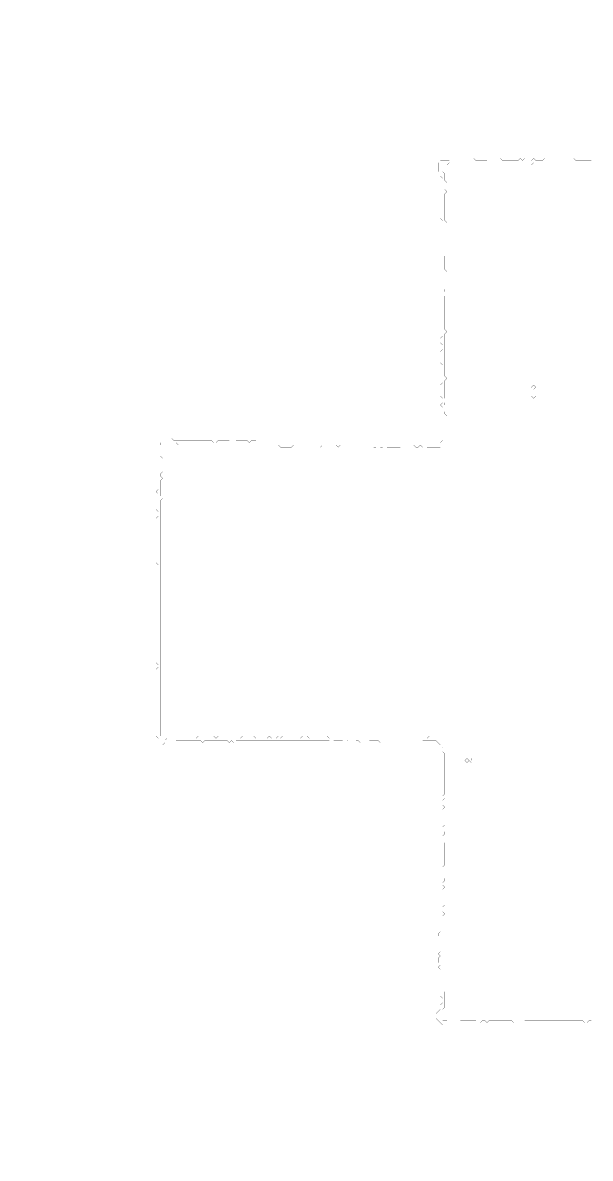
# Model space of a CAD drawing. Header units: metres. Extents: x 0 to 4851, y -4851 to 0.
# Drawn here: x 0 to 2425, y -4851 to 0 of the extents above; entities that cross this region are included whole.
import ezdxf

# ---------------------------------------------------------------- set-up
doc = ezdxf.new("R2010")
doc.units = ezdxf.units.M
doc.layers.add('conductor', color=1, linetype='Continuous')
doc.layers.add('substrate', color=5, linetype='Continuous')

msp = doc.modelspace()

# ---------------------------------------------------------------- linework, layer by layer
at = {"layer": 'conductor', "const_width": 0.5}
msp.add_lwpolyline([(2430, -598), (2420.5, -598), (2411, -598), (2401.5, -598), (2392, -598), (2382.5, -598), (2373, -598), (2363.6, -598), (2354.1, -598), (2344.6, -598), (2335.1, -598), (2325.6, -598), (2316.1, -598), (2306.6, -598), (2297.1, -598), (2287.6, -598), (2278.1, -598), (2268.6, -598), (2259.1, -598), (2249.6, -598), (2240.2, -598), (2230.7, -598), (2221.2, -598), (2211.7, -598), (2202.2, -598), (2192.7, -607.5), (2183.2, -598), (2173.7, -607.5), (2164.2, -598), (2154.7, -598), (2145.2, -598), (2135.7, -598), (2126.2, -598), (2116.8, -598), (2107.3, -598), (2097.8, -598), (2088.3, -598), (2078.8, -598), (2069.3, -598), (2059.8, -598), (2050.3, -598), (2040.8, -598), (2031.3, -598), (2021.8, -598), (2012.3, -598), (2002.9, -598), (1993.4, -598), (1983.9, -598), (1974.4, -598), (1964.9, -598), (1955.4, -598), (1945.9, -598), (1936.4, -598), (1926.9, -598), (1917.4, -598), (1907.9, -598), (1898.4, -598), (1888.9, -607.5), (1879.5, -598), (1870, -598), (1860.5, -598), (1851, -598), (1841.5, -598), (1832, -598), (1822.5, -598), (1813, -607.5), (1803.5, -607.5), (1794, -617), (1794, -626.5), (1794, -636), (1803.5, -645.5), (1803.5, -655), (1803.5, -664.5), (1803.5, -673.9), (1813, -683.4), (1813, -692.9), (1813, -702.4), (1803.5, -711.9), (1813, -721.4), (1803.5, -730.9), (1803.5, -740.4), (1803.5, -749.9), (1803.5, -759.4), (1803.5, -768.9), (1803.5, -778.4), (1803.5, -787.9), (1803.5, -797.3), (1803.5, -806.8), (1803.5, -816.3), (1803.5, -825.8), (1803.5, -835.3), (1803.5, -844.8), (1813, -854.3), (1813, -863.8), (1813, -873.3), (1813, -882.8), (1813, -892.3), (1813, -901.8), (1813, -911.2), (1813, -920.7), (1813, -930.2), (1813, -939.7), (1813, -949.2), (1813, -958.7), (1813, -968.2), (1803.5, -977.7), (1813, -987.2), (1803.5, -996.7), (1803.5, -1006.2), (1803.5, -1015.7), (1803.5, -1025.2), (1803.5, -1034.6), (1803.5, -1044.1), (1803.5, -1053.6), (1813, -1063.1), (1813, -1072.6), (1813, -1082.1), (1813, -1091.6), (1813, -1101.1), (1813, -1110.6), (1813, -1120.1), (1813, -1129.6), (1803.5, -1139.1), (1803.5, -1148.6), (1813, -1158), (1803.5, -1167.5), (1803.5, -1177), (1803.5, -1186.5), (1803.5, -1196), (1803.5, -1205.5), (1803.5, -1215), (1803.5, -1224.5), (1803.5, -1234), (1803.5, -1243.5), (1803.5, -1253), (1803.5, -1262.5), (1803.5, -1272), (1803.5, -1281.4), (1803.5, -1290.9), (1803.5, -1300.4), (1803.5, -1309.9), (1813, -1319.4), (1803.5, -1328.9), (1803.5, -1338.4), (1803.5, -1347.9), (1803.5, -1357.4), (1803.5, -1366.9), (1803.5, -1376.4), (1803.5, -1385.9), (1803.5, -1395.4), (1803.5, -1404.8), (1803.5, -1414.3), (1803.5, -1423.8), (1803.5, -1433.3), (1803.5, -1442.8), (1803.5, -1452.3), (1803.5, -1461.8), (1803.5, -1471.3), (1803.5, -1480.8), (1803.5, -1490.3), (1803.5, -1499.8), (1803.5, -1509.3), (1813, -1518.8), (1803.5, -1528.2), (1803.5, -1537.7), (1803.5, -1547.2), (1803.5, -1556.7), (1803.5, -1566.2), (1803.5, -1575.7), (1803.5, -1585.2), (1803.5, -1594.7), (1803.5, -1604.2), (1813, -1613.7), (1803.5, -1623.2), (1803.5, -1632.7), (1813, -1642.1), (1813, -1651.6), (1803.5, -1661.1), (1803.5, -1670.6), (1813, -1680.1), (1813, -1689.6), (1813, -1699.1), (1813, -1708.6), (1813, -1718.1), (1813, -1727.6), (1813, -1737.1), (1813, -1746.6), (1813, -1756.1), (1813, -1765.5), (1813, -1775), (1813, -1784.5), (1803.5, -1794), (1794, -1803.5), (1784.5, -1813), (1775, -1813), (1765.5, -1813), (1756.1, -1813), (1746.6, -1813), (1737.1, -1813), (1727.6, -1813), (1718.1, -1803.5), (1708.6, -1813), (1699.1, -1803.5), (1689.6, -1813), (1680.1, -1813), (1670.6, -1803.5), (1661.1, -1803.5), (1651.6, -1803.5), (1642.1, -1803.5), (1632.7, -1803.5), (1623.2, -1803.5), (1613.7, -1813), (1604.2, -1813), (1594.7, -1813), (1585.2, -1813), (1575.7, -1813), (1566.2, -1813), (1556.7, -1813), (1547.2, -1803.5), (1537.7, -1813), (1528.2, -1813), (1518.8, -1803.5), (1509.3, -1813), (1499.8, -1813), (1490.3, -1803.5), (1480.8, -1803.5), (1471.3, -1803.5), (1461.8, -1803.5), (1452.3, -1803.5), (1442.8, -1803.5), (1433.3, -1803.5), (1423.8, -1803.5), (1414.3, -1803.5), (1404.8, -1803.5), (1395.4, -1803.5), (1385.9, -1803.5), (1376.4, -1803.5), (1366.9, -1803.5), (1357.4, -1803.5), (1347.9, -1813), (1338.4, -1803.5), (1328.9, -1803.5), (1319.4, -1803.5), (1309.9, -1803.5), (1300.4, -1803.5), (1290.9, -1803.5), (1281.4, -1803.5), (1272, -1813), (1262.5, -1803.5), (1253, -1803.5), (1243.5, -1803.5), (1234, -1803.5), (1224.5, -1813), (1215, -1803.5), (1205.5, -1803.5), (1196, -1813), (1186.5, -1803.5), (1177, -1803.5), (1167.5, -1803.5), (1158, -1803.5), (1148.6, -1813), (1139.1, -1813), (1129.6, -1813), (1120.1, -1813), (1110.6, -1813), (1101.1, -1813), (1091.6, -1803.5), (1082.1, -1813), (1072.6, -1803.5), (1063.1, -1803.5), (1053.6, -1803.5), (1044.1, -1803.5), (1034.6, -1803.5), (1025.2, -1803.5), (1015.7, -1803.5), (1006.2, -1803.5), (996.7, -1803.5), (987.2, -1803.5), (977.7, -1803.5), (968.2, -1803.5), (958.7, -1803.5), (949.2, -1803.5), (939.7, -1803.5), (930.2, -1803.5), (920.7, -1803.5), (911.2, -1803.5), (901.8, -1803.5), (892.3, -1803.5), (882.8, -1803.5), (873.3, -1803.5), (863.8, -1803.5), (854.3, -1803.5), (844.8, -1803.5), (835.3, -1803.5), (825.8, -1803.5), (816.3, -1803.5), (806.8, -1803.5), (797.3, -1803.5), (787.9, -1803.5), (778.4, -1803.5), (768.9, -1803.5), (759.4, -1803.5), (749.9, -1803.5), (740.4, -1803.5), (730.9, -1803.5), (721.4, -1803.5), (711.9, -1803.5), (702.4, -1803.5), (692.9, -1803.5), (683.4, -1803.5), (673.9, -1803.5), (664.5, -1803.5), (655, -1794), (645.5, -1794), (636, -1794), (626.5, -1794), (617, -1794), (607.5, -1803.5), (598, -1813), (598, -1822.5), (598, -1832), (598, -1841.5), (588.5, -1851), (598, -1860.5), (598, -1870), (598, -1879.5), (598, -1888.9), (598, -1898.4), (598, -1907.9), (598, -1917.4), (588.5, -1926.9), (588.5, -1936.4), (598, -1945.9), (588.5, -1955.4), (588.5, -1964.9), (588.5, -1974.4), (588.5, -1983.9), (588.5, -1993.4), (588.5, -2002.9), (588.5, -2012.3), (588.5, -2021.8), (598, -2031.3), (588.5, -2040.8), (588.5, -2050.3), (588.5, -2059.8), (588.5, -2069.3), (588.5, -2078.8), (588.5, -2088.3), (588.5, -2097.8), (588.5, -2107.3), (588.5, -2116.8), (588.5, -2126.2), (588.5, -2135.7), (588.5, -2145.2), (588.5, -2154.7), (588.5, -2164.2), (588.5, -2173.7), (588.5, -2183.2), (588.5, -2192.7), (588.5, -2202.2), (588.5, -2211.7), (588.5, -2221.2), (588.5, -2230.7), (588.5, -2240.2), (588.5, -2249.6), (588.5, -2259.1), (588.5, -2268.6), (588.5, -2278.1), (588.5, -2287.6), (588.5, -2297.1), (588.5, -2306.6), (588.5, -2316.1), (588.5, -2325.6), (588.5, -2335.1), (588.5, -2344.6), (588.5, -2354.1), (588.5, -2363.6), (588.5, -2373), (588.5, -2382.5), (588.5, -2392), (588.5, -2401.5), (588.5, -2411), (588.5, -2420.5), (588.5, -2430), (588.5, -2439.5), (588.5, -2449), (588.5, -2458.5), (588.5, -2468), (588.5, -2477.5), (588.5, -2487), (588.5, -2496.4), (588.5, -2505.9), (588.5, -2515.4), (588.5, -2524.9), (588.5, -2534.4), (588.5, -2543.9), (588.5, -2553.4), (588.5, -2562.9), (588.5, -2572.4), (588.5, -2581.9), (588.5, -2591.4), (588.5, -2600.9), (588.5, -2610.4), (588.5, -2619.8), (588.5, -2629.3), (588.5, -2638.8), (588.5, -2648.3), (588.5, -2657.8), (588.5, -2667.3), (588.5, -2676.8), (588.5, -2686.3), (588.5, -2695.8), (588.5, -2705.3), (588.5, -2714.8), (588.5, -2724.3), (588.5, -2733.8), (588.5, -2743.2), (588.5, -2752.7), (588.5, -2762.2), (588.5, -2771.7), (588.5, -2781.2), (588.5, -2790.7), (588.5, -2800.2), (588.5, -2809.7), (588.5, -2819.2), (588.5, -2828.7), (588.5, -2838.2), (588.5, -2847.7), (588.5, -2857.1), (588.5, -2866.6), (588.5, -2876.1), (588.5, -2885.6), (588.5, -2895.1), (588.5, -2904.6), (588.5, -2914.1), (588.5, -2923.6), (588.5, -2933.1), (588.5, -2942.6), (588.5, -2952.1), (588.5, -2961.6), (588.5, -2971.1), (588.5, -2980.5), (588.5, -2990), (588.5, -2999.5), (588.5, -3009), (588.5, -3018.5), (588.5, -3028), (588.5, -3037.5), (588.5, -3047), (598, -3056.5), (607.5, -3066), (617, -3056.5), (626.5, -3056.5), (636, -3056.5), (645.5, -3056.5), (655, -3056.5), (664.5, -3056.5), (673.9, -3047), (683.4, -3047), (692.9, -3047), (702.4, -3047), (711.9, -3047), (721.4, -3047), (730.9, -3056.5), (740.4, -3056.5), (749.9, -3047), (759.4, -3056.5), (768.9, -3056.5), (778.4, -3056.5), (787.9, -3056.5), (797.3, -3056.5), (806.8, -3056.5), (816.3, -3047), (825.8, -3056.5), (835.3, -3047), (844.8, -3056.5), (854.3, -3056.5), (863.8, -3056.5), (873.3, -3056.5), (882.8, -3056.5), (892.3, -3056.5), (901.8, -3056.5), (911.2, -3056.5), (920.7, -3056.5), (930.2, -3056.5), (939.7, -3047), (949.2, -3047), (958.7, -3047), (968.2, -3047), (977.7, -3047), (987.2, -3047), (996.7, -3056.5), (1006.2, -3056.5), (1015.7, -3056.5), (1025.2, -3056.5), (1034.6, -3056.5), (1044.1, -3056.5), (1053.6, -3047), (1063.1, -3056.5), (1072.6, -3056.5), (1082.1, -3056.5), (1091.6, -3047), (1101.1, -3056.5), (1110.6, -3047), (1120.1, -3047), (1129.6, -3047), (1139.1, -3047), (1148.6, -3047), (1158, -3047), (1167.5, -3047), (1177, -3047), (1186.5, -3056.5), (1196, -3047), (1205.5, -3047), (1215, -3047), (1224.5, -3056.5), (1234, -3056.5), (1243.5, -3056.5), (1253, -3056.5), (1262.5, -3056.5), (1272, -3047), (1281.4, -3047), (1290.9, -3047), (1300.4, -3047), (1309.9, -3056.5), (1319.4, -3056.5), (1328.9, -3056.5), (1338.4, -3056.5), (1347.9, -3056.5), (1357.4, -3056.5), (1366.9, -3056.5), (1376.4, -3056.5), (1385.9, -3056.5), (1395.4, -3056.5), (1404.8, -3056.5), (1414.3, -3056.5), (1423.8, -3056.5), (1433.3, -3056.5), (1442.8, -3056.5), (1452.3, -3056.5), (1461.8, -3056.5), (1471.3, -3056.5), (1480.8, -3056.5), (1490.3, -3056.5), (1499.8, -3056.5), (1509.3, -3056.5), (1518.8, -3056.5), (1528.2, -3056.5), (1537.7, -3056.5), (1547.2, -3056.5), (1556.7, -3056.5), (1566.2, -3056.5), (1575.7, -3056.5), (1585.2, -3056.5), (1594.7, -3056.5), (1604.2, -3056.5), (1613.7, -3056.5), (1623.2, -3056.5), (1632.7, -3056.5), (1642.1, -3056.5), (1651.6, -3056.5), (1661.1, -3056.5), (1670.6, -3056.5), (1680.1, -3056.5), (1689.6, -3056.5), (1699.1, -3056.5), (1708.6, -3056.5), (1718.1, -3056.5), (1727.6, -3056.5), (1737.1, -3047), (1746.6, -3047), (1756.1, -3047), (1765.5, -3047), (1775, -3056.5), (1784.5, -3056.5), (1794, -3066), (1794, -3075.5), (1794, -3085), (1794, -3094.5), (1803.5, -3103.9), (1794, -3113.4), (1803.5, -3122.9), (1803.5, -3132.4), (1803.5, -3141.9), (1803.5, -3151.4), (1803.5, -3160.9), (1803.5, -3170.4), (1803.5, -3179.9), (1803.5, -3189.4), (1803.5, -3198.9), (1803.5, -3208.4), (1803.5, -3217.9), (1803.5, -3227.3), (1803.5, -3236.8), (1803.5, -3246.3), (1803.5, -3255.8), (1803.5, -3265.3), (1803.5, -3274.8), (1803.5, -3284.3), (1803.5, -3293.8), (1794, -3303.3), (1803.5, -3312.8), (1794, -3322.3), (1794, -3331.8), (1794, -3341.2), (1803.5, -3350.7), (1794, -3360.2), (1794, -3369.7), (1794, -3379.2), (1803.5, -3388.7), (1794, -3398.2), (1794, -3407.7), (1794, -3417.2), (1803.5, -3426.7), (1794, -3436.2), (1794, -3445.7), (1803.5, -3455.2), (1803.5, -3464.6), (1794, -3474.1), (1794, -3483.6), (1794, -3493.1), (1803.5, -3502.6), (1803.5, -3512.1), (1803.5, -3521.6), (1803.5, -3531.1), (1803.5, -3540.6), (1803.5, -3550.1), (1803.5, -3559.6), (1803.5, -3569.1), (1803.5, -3578.6), (1803.5, -3588), (1803.5, -3597.5), (1794, -3607), (1803.5, -3616.5), (1794, -3626), (1794, -3635.5), (1794, -3645), (1803.5, -3654.5), (1803.5, -3664), (1794, -3673.5), (1794, -3683), (1803.5, -3692.5), (1794, -3702), (1794, -3711.4), (1794, -3720.9), (1803.5, -3730.4), (1794, -3739.9), (1794, -3749.4), (1794, -3758.9), (1803.5, -3768.4), (1794, -3777.9), (1803.5, -3787.4), (1794, -3796.9), (1803.5, -3806.4), (1794, -3815.9), (1794, -3825.4), (1794, -3834.8), (1794, -3844.3), (1794, -3853.8), (1794, -3863.3), (1794, -3872.8), (1794, -3882.3), (1794, -3891.8), (1794, -3901.3), (1794, -3910.8), (1794, -3920.3), (1794, -3929.8), (1794, -3939.3), (1794, -3948.8), (1794, -3958.2), (1794, -3967.7), (1794, -3977.2), (1794, -3986.7), (1794, -3996.2), (1794, -4005.7), (1794, -4015.2), (1794, -4024.7), (1794, -4034.2), (1794, -4043.7), (1794, -4053.2), (1794, -4062.7), (1794, -4072.1), (1794, -4081.6), (1794, -4091.1), (1794, -4100.6), (1794, -4110.1), (1794, -4119.6), (1794, -4129.1), (1803.5, -4138.6), (1803.5, -4148.1), (1803.5, -4157.6), (1803.5, -4167.1), (1803.5, -4176.6), (1803.5, -4186.1), (1803.5, -4195.5), (1803.5, -4205), (1794, -4214.5), (1794, -4224), (1784.5, -4233.5), (1784.5, -4243), (1784.5, -4252.5), (1794, -4262), (1803.5, -4262), (1813, -4262), (1822.5, -4271.5), (1832, -4271.5), (1841.5, -4271.5), (1851, -4271.5), (1860.5, -4271.5), (1870, -4262), (1879.5, -4262), (1888.9, -4262), (1898.4, -4262), (1907.9, -4262), (1917.4, -4262), (1926.9, -4262), (1936.4, -4262), (1945.9, -4271.5), (1955.4, -4271.5), (1964.9, -4262), (1974.4, -4262), (1983.9, -4271.5), (1993.4, -4262), (2002.9, -4262), (2012.3, -4262), (2021.8, -4262), (2031.3, -4262), (2040.8, -4262), (2050.3, -4262), (2059.8, -4262), (2069.3, -4262), (2078.8, -4262), (2088.3, -4262), (2097.8, -4271.5), (2107.3, -4271.5), (2116.8, -4271.5), (2126.2, -4262), (2135.7, -4271.5), (2145.2, -4262), (2154.7, -4262), (2164.2, -4262), (2173.7, -4262), (2183.2, -4262), (2192.7, -4262), (2202.2, -4262), (2211.7, -4262), (2221.2, -4262), (2230.7, -4262), (2240.2, -4262), (2249.6, -4262), (2259.1, -4262), (2268.6, -4262), (2278.1, -4262), (2287.6, -4262), (2297.1, -4262), (2306.6, -4262), (2316.1, -4262), (2325.6, -4262), (2335.1, -4262), (2344.6, -4262), (2354.1, -4262), (2363.6, -4262), (2373, -4262), (2382.5, -4262), (2392, -4262), (2401.5, -4271.5), (2411, -4271.5), (2420.5, -4262), (2430, -4262)], dxfattribs=at)
for points in [[(2173.7, -1556.7), (2183.2, -1547.2), (2192.7, -1556.7), (2183.2, -1566.2)], [(2173.7, -1594.7), (2183.2, -1585.2), (2192.7, -1594.7), (2183.2, -1604.2)], [(1888.9, -3151.4), (1898.4, -3141.9), (1907.9, -3151.4), (1898.4, -3160.9)], [(1907.9, -3141.9), (1917.4, -3132.4), (1926.9, -3141.9), (1926.9, -3151.4), (1917.4, -3160.9), (1907.9, -3151.4)]]:
    msp.add_lwpolyline(points, close=True, dxfattribs=at)
at = {"layer": 'substrate', "const_width": 0.5}
for points in [[(2430, 0), (2420.5, 0), (2411, 0), (2401.5, 0), (2392, 0), (2382.5, 0), (2373, 0), (2363.6, 0), (2354.1, 0), (2344.6, 0), (2335.1, 0), (2325.6, 0), (2316.1, 0), (2306.6, 0), (2297.1, 0), (2287.6, 0), (2278.1, 0), (2268.6, 0), (2259.1, 0), (2249.6, 0), (2240.2, 0), (2230.7, 0), (2221.2, 0), (2211.7, 0), (2202.2, 0), (2192.7, 0), (2183.2, 0), (2173.7, 0), (2164.2, 0), (2154.7, 0), (2145.2, 0), (2135.7, 0), (2126.2, 0), (2116.8, 0), (2107.3, 0), (2097.8, 0), (2088.3, 0), (2078.8, 0), (2069.3, 0), (2059.8, 0), (2050.3, 0), (2040.8, 0), (2031.3, 0), (2021.8, 0), (2012.3, 0), (2002.9, 0), (1993.4, 0), (1983.9, 0), (1974.4, 0), (1964.9, 0), (1955.4, 0), (1945.9, 0), (1936.4, 0), (1926.9, 0), (1917.4, 0), (1907.9, 0), (1898.4, 0), (1888.9, 0), (1879.5, 0), (1870, 0), (1860.5, 0), (1851, 0), (1841.5, 0), (1832, 0), (1822.5, 0), (1813, 0), (1803.5, 0), (1794, 0), (1784.5, 0), (1775, 0), (1765.5, 0), (1756.1, 0), (1746.6, 0), (1737.1, 0), (1727.6, 0), (1718.1, 0), (1708.6, 0), (1699.1, 0), (1689.6, 0), (1680.1, 0), (1670.6, 0), (1661.1, 0), (1651.6, 0), (1642.1, 0), (1632.7, 0), (1623.2, 0), (1613.7, 0), (1604.2, 0), (1594.7, 0), (1585.2, 0), (1575.7, 0), (1566.2, 0), (1556.7, 0), (1547.2, 0), (1537.7, 0), (1528.2, 0), (1518.8, 0), (1509.3, 0), (1499.8, 0), (1490.3, 0), (1480.8, 0), (1471.3, 0), (1461.8, 0), (1452.3, 0), (1442.8, 0), (1433.3, 0), (1423.8, 0), (1414.3, 0), (1404.8, 0), (1395.4, 0), (1385.9, 0), (1376.4, 0), (1366.9, 0), (1357.4, 0), (1347.9, 0), (1338.4, 0), (1328.9, 0), (1319.4, 0), (1309.9, 0), (1300.4, 0), (1290.9, 0), (1281.4, 0), (1272, 0), (1262.5, 0), (1253, 0), (1243.5, 0), (1234, 0), (1224.5, 0), (1215, 0), (1205.5, 0), (1196, 0), (1186.5, 0), (1177, 0), (1167.5, 0), (1158, 0), (1148.6, 0), (1139.1, 0), (1129.6, 0), (1120.1, 0), (1110.6, 0), (1101.1, 0), (1091.6, 0), (1082.1, 0), (1072.6, 0), (1063.1, 0), (1053.6, 0), (1044.1, 0), (1034.6, 0), (1025.2, 0), (1015.7, 0), (1006.2, 0), (996.7, 0), (987.2, 0), (977.7, 0), (968.2, 0), (958.7, 0), (949.2, 0), (939.7, 0), (930.2, 0), (920.7, 0), (911.2, 0), (901.8, 0), (892.3, 0), (882.8, 0), (873.3, 0), (863.8, 0), (854.3, 0), (844.8, 0), (835.3, 0), (825.8, 0), (816.3, 0), (806.8, 0), (797.3, 0), (787.9, 0), (778.4, 0), (768.9, 0), (759.4, 0), (749.9, 0), (740.4, 0), (730.9, 0), (721.4, 0), (711.9, 0), (702.4, 0), (692.9, 0), (683.4, 0), (673.9, 0), (664.5, 0), (655, 0), (645.5, 0), (636, 0), (626.5, 0), (617, 0), (607.5, 0), (598, 0), (588.5, 0), (579, 0), (569.5, 0), (560, 0), (550.5, 0), (541.1, 0), (531.6, 0), (522.1, 0), (512.6, 0), (503.1, 0), (493.6, 0), (484.1, 0), (474.6, 0), (465.1, 0), (455.6, 0), (446.1, 0), (436.6, 0), (427.1, 0), (417.7, 0), (408.2, 0), (398.7, 0), (389.2, 0), (379.7, 0), (370.2, 0), (360.7, 0), (351.2, 0), (341.7, 0), (332.2, 0), (322.7, 0), (313.2, 0), (303.8, 0), (294.3, 0), (284.8, 0), (275.3, 0), (265.8, 0), (256.3, 0), (246.8, 0), (237.3, 0), (227.8, 0), (218.3, 0), (208.8, 0), (199.3, 0), (189.8, 0), (180.4, 0), (170.9, 0), (161.4, 0), (151.9, 0), (142.4, 0), (132.9, 0), (123.4, 0), (113.9, 0), (104.4, 0), (94.9, 0), (85.4, 0), (75.9, 0), (66.4, 0), (57, 0), (47.5, 0), (38, 0), (28.5, 0), (19, 0), (9.5, 0), (0, 0), (0, -9.5), (0, -19), (0, -28.5), (0, -38), (0, -47.5), (0, -57), (0, -66.4), (0, -75.9), (0, -85.4), (0, -94.9), (0, -104.4), (0, -113.9), (0, -123.4), (0, -132.9), (0, -142.4), (0, -151.9), (0, -161.4), (0, -170.9), (0, -180.4), (0, -189.8), (0, -199.3), (0, -208.8), (0, -218.3), (0, -227.8), (0, -237.3), (0, -246.8), (0, -256.3), (0, -265.8), (0, -275.3), (0, -284.8), (0, -294.3), (0, -303.8), (0, -313.2), (0, -322.7), (0, -332.2), (0, -341.7), (0, -351.2), (0, -360.7), (0, -370.2), (0, -379.7), (0, -389.2), (0, -398.7), (0, -408.2), (0, -417.7), (0, -427.1), (0, -436.6), (0, -446.1), (0, -455.6), (0, -465.1), (0, -474.6), (0, -484.1), (0, -493.6), (0, -503.1), (0, -512.6), (0, -522.1), (0, -531.6), (0, -541.1), (0, -550.5), (0, -560), (0, -569.5), (0, -579), (0, -588.5), (0, -598), (0, -607.5), (0, -617), (0, -626.5), (0, -636), (0, -645.5), (0, -655), (0, -664.5), (0, -673.9), (0, -683.4), (0, -692.9), (0, -702.4), (0, -711.9), (0, -721.4), (0, -730.9), (0, -740.4), (0, -749.9), (0, -759.4), (0, -768.9), (0, -778.4), (0, -787.9), (0, -797.3), (0, -806.8), (0, -816.3), (0, -825.8), (0, -835.3), (0, -844.8), (0, -854.3), (0, -863.8), (0, -873.3), (0, -882.8), (0, -892.3), (0, -901.8), (0, -911.2), (0, -920.7), (0, -930.2), (0, -939.7), (0, -949.2), (0, -958.7), (0, -968.2), (0, -977.7), (0, -987.2), (0, -996.7), (0, -1006.2), (0, -1015.7), (0, -1025.2), (0, -1034.6), (0, -1044.1), (0, -1053.6), (0, -1063.1), (0, -1072.6), (0, -1082.1), (0, -1091.6), (0, -1101.1), (0, -1110.6), (0, -1120.1), (0, -1129.6), (0, -1139.1), (0, -1148.6), (0, -1158), (0, -1167.5), (0, -1177), (0, -1186.5), (0, -1196), (0, -1205.5), (0, -1215), (0, -1224.5), (0, -1234), (0, -1243.5), (0, -1253), (0, -1262.5), (0, -1272), (0, -1281.4), (0, -1290.9), (0, -1300.4), (0, -1309.9), (0, -1319.4), (0, -1328.9), (0, -1338.4), (0, -1347.9), (0, -1357.4), (0, -1366.9), (0, -1376.4), (0, -1385.9), (0, -1395.4), (0, -1404.8), (0, -1414.3), (0, -1423.8), (0, -1433.3), (0, -1442.8), (0, -1452.3), (0, -1461.8), (0, -1471.3), (0, -1480.8), (0, -1490.3), (0, -1499.8), (0, -1509.3), (0, -1518.8), (0, -1528.2), (0, -1537.7), (0, -1547.2), (0, -1556.7), (0, -1566.2), (0, -1575.7), (0, -1585.2), (0, -1594.7), (0, -1604.2), (0, -1613.7), (0, -1623.2), (0, -1632.7), (0, -1642.1), (0, -1651.6), (0, -1661.1), (0, -1670.6), (0, -1680.1), (0, -1689.6), (0, -1699.1), (0, -1708.6), (0, -1718.1), (0, -1727.6), (0, -1737.1), (0, -1746.6), (0, -1756.1), (0, -1765.5), (0, -1775), (0, -1784.5), (0, -1794), (0, -1803.5), (0, -1813), (0, -1822.5), (0, -1832), (0, -1841.5), (0, -1851), (0, -1860.5), (0, -1870), (0, -1879.5), (0, -1888.9), (0, -1898.4), (0, -1907.9), (0, -1917.4), (0, -1926.9), (0, -1936.4), (0, -1945.9), (0, -1955.4), (0, -1964.9), (0, -1974.4), (0, -1983.9), (0, -1993.4), (0, -2002.9), (0, -2012.3), (0, -2021.8), (0, -2031.3), (0, -2040.8), (0, -2050.3), (0, -2059.8), (0, -2069.3), (0, -2078.8), (0, -2088.3), (0, -2097.8), (0, -2107.3), (0, -2116.8), (0, -2126.2), (0, -2135.7), (0, -2145.2), (0, -2154.7), (0, -2164.2), (0, -2173.7), (0, -2183.2), (0, -2192.7), (0, -2202.2), (0, -2211.7), (0, -2221.2), (0, -2230.7), (0, -2240.2), (0, -2249.6), (0, -2259.1), (0, -2268.6), (0, -2278.1), (0, -2287.6), (0, -2297.1), (0, -2306.6), (0, -2316.1), (0, -2325.6), (0, -2335.1), (0, -2344.6), (0, -2354.1), (0, -2363.6), (0, -2373), (0, -2382.5), (0, -2392), (0, -2401.5), (0, -2411), (0, -2420.5), (0, -2430), (0, -2439.5), (0, -2449), (0, -2458.5), (0, -2468), (0, -2477.5), (0, -2487), (0, -2496.4), (0, -2505.9), (0, -2515.4), (0, -2524.9), (0, -2534.4), (0, -2543.9), (0, -2553.4), (0, -2562.9), (0, -2572.4), (0, -2581.9), (0, -2591.4), (0, -2600.9), (0, -2610.4), (0, -2619.8), (0, -2629.3), (0, -2638.8), (0, -2648.3), (0, -2657.8), (0, -2667.3), (0, -2676.8), (0, -2686.3), (0, -2695.8), (0, -2705.3), (0, -2714.8), (0, -2724.3), (0, -2733.8), (0, -2743.2), (0, -2752.7), (0, -2762.2), (0, -2771.7), (0, -2781.2), (0, -2790.7), (0, -2800.2), (0, -2809.7), (0, -2819.2), (0, -2828.7), (0, -2838.2), (0, -2847.7), (0, -2857.1), (0, -2866.6), (0, -2876.1), (0, -2885.6), (0, -2895.1), (0, -2904.6), (0, -2914.1), (0, -2923.6), (0, -2933.1), (0, -2942.6), (0, -2952.1), (0, -2961.6), (0, -2971.1), (0, -2980.5), (0, -2990), (0, -2999.5), (0, -3009), (0, -3018.5), (0, -3028), (0, -3037.5), (0, -3047), (0, -3056.5), (0, -3066), (0, -3075.5), (0, -3085), (0, -3094.5), (0, -3103.9), (0, -3113.4), (0, -3122.9), (0, -3132.4), (0, -3141.9), (0, -3151.4), (0, -3160.9), (0, -3170.4), (0, -3179.9), (0, -3189.4), (0, -3198.9), (0, -3208.4), (0, -3217.9), (0, -3227.3), (0, -3236.8), (0, -3246.3), (0, -3255.8), (0, -3265.3), (0, -3274.8), (0, -3284.3), (0, -3293.8), (0, -3303.3), (0, -3312.8), (0, -3322.3), (0, -3331.8), (0, -3341.2), (0, -3350.7), (0, -3360.2), (0, -3369.7), (0, -3379.2), (0, -3388.7), (0, -3398.2), (0, -3407.7), (0, -3417.2), (0, -3426.7), (0, -3436.2), (0, -3445.7), (0, -3455.2), (0, -3464.6), (0, -3474.1), (0, -3483.6), (0, -3493.1), (0, -3502.6), (0, -3512.1), (0, -3521.6), (0, -3531.1), (0, -3540.6), (0, -3550.1), (0, -3559.6), (0, -3569.1), (0, -3578.6), (0, -3588), (0, -3597.5), (0, -3607), (0, -3616.5), (0, -3626), (0, -3635.5), (0, -3645), (0, -3654.5), (0, -3664), (0, -3673.5), (0, -3683), (0, -3692.5), (0, -3702), (0, -3711.4), (0, -3720.9), (0, -3730.4), (0, -3739.9), (0, -3749.4), (0, -3758.9), (0, -3768.4), (0, -3777.9), (0, -3787.4), (0, -3796.9), (0, -3806.4), (0, -3815.9), (0, -3825.4), (0, -3834.8), (0, -3844.3), (0, -3853.8), (0, -3863.3), (0, -3872.8), (0, -3882.3), (0, -3891.8), (0, -3901.3), (0, -3910.8), (0, -3920.3), (0, -3929.8), (0, -3939.3), (0, -3948.8), (0, -3958.2), (0, -3967.7), (0, -3977.2), (0, -3986.7), (0, -3996.2), (0, -4005.7), (0, -4015.2), (0, -4024.7), (0, -4034.2), (0, -4043.7), (0, -4053.2), (0, -4062.7), (0, -4072.1), (0, -4081.6), (0, -4091.1), (0, -4100.6), (0, -4110.1), (0, -4119.6), (0, -4129.1), (0, -4138.6), (0, -4148.1), (0, -4157.6), (0, -4167.1), (0, -4176.6), (0, -4186.1), (0, -4195.5), (0, -4205), (0, -4214.5), (0, -4224), (0, -4233.5), (0, -4243), (0, -4252.5), (0, -4262), (0, -4271.5), (0, -4281), (0, -4290.5), (0, -4300), (0, -4309.5), (0, -4318.9), (0, -4328.4), (0, -4337.9), (0, -4347.4), (0, -4356.9), (0, -4366.4), (0, -4375.9), (0, -4385.4), (0, -4394.9), (0, -4404.4), (0, -4413.9), (0, -4423.4), (0, -4432.9), (0, -4442.3), (0, -4451.8), (0, -4461.3), (0, -4470.8), (0, -4480.3), (0, -4489.8), (0, -4499.3), (0, -4508.8), (0, -4518.3), (0, -4527.8), (0, -4537.3), (0, -4546.8), (0, -4556.2), (0, -4565.7), (0, -4575.2), (0, -4584.7), (0, -4594.2), (0, -4603.7), (0, -4613.2), (0, -4622.7), (0, -4632.2), (0, -4641.7), (0, -4651.2), (0, -4660.7), (0, -4670.2), (0, -4679.6), (0, -4689.1), (0, -4698.6), (0, -4708.1), (0, -4717.6), (0, -4727.1), (0, -4736.6), (0, -4746.1), (0, -4755.6), (0, -4765.1), (0, -4774.6), (0, -4784.1), (0, -4793.6), (0, -4803), (0, -4812.5), (0, -4822), (0, -4831.5), (0, -4841), (0, -4850.5), (9.5, -4850.5), (19, -4850.5), (28.5, -4850.5), (38, -4850.5), (47.5, -4850.5), (57, -4850.5), (66.4, -4850.5), (75.9, -4850.5), (85.4, -4850.5), (94.9, -4850.5), (104.4, -4850.5), (113.9, -4850.5), (123.4, -4850.5), (132.9, -4850.5), (142.4, -4850.5), (151.9, -4850.5), (161.4, -4850.5), (170.9, -4850.5), (180.4, -4850.5), (189.8, -4850.5), (199.3, -4850.5), (208.8, -4850.5), (218.3, -4850.5), (227.8, -4850.5), (237.3, -4850.5), (246.8, -4850.5), (256.3, -4850.5), (265.8, -4850.5), (275.3, -4850.5), (284.8, -4850.5), (294.3, -4850.5), (303.8, -4850.5), (313.2, -4850.5), (322.7, -4850.5), (332.2, -4850.5), (341.7, -4850.5), (351.2, -4850.5), (360.7, -4850.5), (370.2, -4850.5), (379.7, -4850.5), (389.2, -4850.5), (398.7, -4850.5), (408.2, -4850.5), (417.7, -4850.5), (427.1, -4850.5), (436.6, -4850.5), (446.1, -4850.5), (455.6, -4850.5), (465.1, -4850.5), (474.6, -4850.5), (484.1, -4850.5), (493.6, -4850.5), (503.1, -4850.5), (512.6, -4850.5), (522.1, -4850.5), (531.6, -4850.5), (541.1, -4850.5), (550.5, -4850.5), (560, -4850.5), (569.5, -4850.5), (579, -4850.5), (588.5, -4850.5), (598, -4850.5), (607.5, -4850.5), (617, -4850.5), (626.5, -4850.5), (636, -4850.5), (645.5, -4850.5), (655, -4850.5), (664.5, -4850.5), (673.9, -4850.5), (683.4, -4850.5), (692.9, -4850.5), (702.4, -4850.5), (711.9, -4850.5), (721.4, -4850.5), (730.9, -4850.5), (740.4, -4850.5), (749.9, -4850.5), (759.4, -4850.5), (768.9, -4850.5), (778.4, -4850.5), (787.9, -4850.5), (797.3, -4850.5), (806.8, -4850.5), (816.3, -4850.5), (825.8, -4850.5), (835.3, -4850.5), (844.8, -4850.5), (854.3, -4850.5), (863.8, -4850.5), (873.3, -4850.5), (882.8, -4850.5), (892.3, -4850.5), (901.8, -4850.5), (911.2, -4850.5), (920.7, -4850.5), (930.2, -4850.5), (939.7, -4850.5), (949.2, -4850.5), (958.7, -4850.5), (968.2, -4850.5), (977.7, -4850.5), (987.2, -4850.5), (996.7, -4850.5), (1006.2, -4850.5), (1015.7, -4850.5), (1025.2, -4850.5), (1034.6, -4850.5), (1044.1, -4850.5), (1053.6, -4850.5), (1063.1, -4850.5), (1072.6, -4850.5), (1082.1, -4850.5), (1091.6, -4850.5), (1101.1, -4850.5), (1110.6, -4850.5), (1120.1, -4850.5), (1129.6, -4850.5), (1139.1, -4850.5), (1148.6, -4850.5), (1158, -4850.5), (1167.5, -4850.5), (1177, -4850.5), (1186.5, -4850.5), (1196, -4850.5), (1205.5, -4850.5), (1215, -4850.5), (1224.5, -4850.5), (1234, -4850.5), (1243.5, -4850.5), (1253, -4850.5), (1262.5, -4850.5), (1272, -4850.5), (1281.4, -4850.5), (1290.9, -4850.5), (1300.4, -4850.5), (1309.9, -4850.5), (1319.4, -4850.5), (1328.9, -4850.5), (1338.4, -4850.5), (1347.9, -4850.5), (1357.4, -4850.5), (1366.9, -4850.5), (1376.4, -4850.5), (1385.9, -4850.5), (1395.4, -4850.5), (1404.8, -4850.5), (1414.3, -4850.5), (1423.8, -4850.5), (1433.3, -4850.5), (1442.8, -4850.5), (1452.3, -4850.5), (1461.8, -4850.5), (1471.3, -4850.5), (1480.8, -4850.5), (1490.3, -4850.5), (1499.8, -4850.5), (1509.3, -4850.5), (1518.8, -4850.5), (1528.2, -4850.5), (1537.7, -4850.5), (1547.2, -4850.5), (1556.7, -4850.5), (1566.2, -4850.5), (1575.7, -4850.5), (1585.2, -4850.5), (1594.7, -4850.5), (1604.2, -4850.5), (1613.7, -4850.5), (1623.2, -4850.5), (1632.7, -4850.5), (1642.1, -4850.5), (1651.6, -4850.5), (1661.1, -4850.5), (1670.6, -4850.5), (1680.1, -4850.5), (1689.6, -4850.5), (1699.1, -4850.5), (1708.6, -4850.5), (1718.1, -4850.5), (1727.6, -4850.5), (1737.1, -4850.5), (1746.6, -4850.5), (1756.1, -4850.5), (1765.5, -4850.5), (1775, -4850.5), (1784.5, -4850.5), (1794, -4850.5), (1803.5, -4850.5), (1813, -4850.5), (1822.5, -4850.5), (1832, -4850.5), (1841.5, -4850.5), (1851, -4850.5), (1860.5, -4850.5), (1870, -4850.5), (1879.5, -4850.5), (1888.9, -4850.5), (1898.4, -4850.5), (1907.9, -4850.5), (1917.4, -4850.5), (1926.9, -4850.5), (1936.4, -4850.5), (1945.9, -4850.5), (1955.4, -4850.5), (1964.9, -4850.5), (1974.4, -4850.5), (1983.9, -4850.5), (1993.4, -4850.5), (2002.9, -4850.5), (2012.3, -4850.5), (2021.8, -4850.5), (2031.3, -4850.5), (2040.8, -4850.5), (2050.3, -4850.5), (2059.8, -4850.5), (2069.3, -4850.5), (2078.8, -4850.5), (2088.3, -4850.5), (2097.8, -4850.5), (2107.3, -4850.5), (2116.8, -4850.5), (2126.2, -4850.5), (2135.7, -4850.5), (2145.2, -4850.5), (2154.7, -4850.5), (2164.2, -4850.5), (2173.7, -4850.5), (2183.2, -4850.5), (2192.7, -4850.5), (2202.2, -4850.5), (2211.7, -4850.5), (2221.2, -4850.5), (2230.7, -4850.5), (2240.2, -4850.5), (2249.6, -4850.5), (2259.1, -4850.5), (2268.6, -4850.5), (2278.1, -4850.5), (2287.6, -4850.5), (2297.1, -4850.5), (2306.6, -4850.5), (2316.1, -4850.5), (2325.6, -4850.5), (2335.1, -4850.5), (2344.6, -4850.5), (2354.1, -4850.5), (2363.6, -4850.5), (2373, -4850.5), (2382.5, -4850.5), (2392, -4850.5), (2401.5, -4850.5), (2411, -4850.5), (2420.5, -4850.5), (2430, -4850.5)], [(2430, -4281), (2420.5, -4281), (2411, -4281), (2401.5, -4281), (2392, -4281), (2382.5, -4281), (2373, -4281), (2363.6, -4281), (2354.1, -4281), (2344.6, -4281), (2335.1, -4281), (2325.6, -4281), (2316.1, -4281), (2306.6, -4281), (2297.1, -4281), (2287.6, -4281), (2278.1, -4281), (2268.6, -4281), (2259.1, -4281), (2249.6, -4281), (2240.2, -4281), (2230.7, -4281), (2221.2, -4281), (2211.7, -4281), (2202.2, -4281), (2192.7, -4281), (2183.2, -4281), (2173.7, -4281), (2164.2, -4281), (2154.7, -4281), (2145.2, -4281), (2135.7, -4281), (2126.2, -4281), (2116.8, -4281), (2107.3, -4281), (2097.8, -4281), (2088.3, -4281), (2078.8, -4281), (2069.3, -4281), (2059.8, -4281), (2050.3, -4281), (2040.8, -4281), (2031.3, -4281), (2021.8, -4281), (2012.3, -4281), (2002.9, -4281), (1993.4, -4281), (1983.9, -4281), (1974.4, -4281), (1964.9, -4281), (1955.4, -4281), (1945.9, -4281), (1936.4, -4281), (1926.9, -4281), (1917.4, -4281), (1907.9, -4281), (1898.4, -4281), (1888.9, -4281), (1879.5, -4281), (1870, -4281), (1860.5, -4281), (1851, -4281), (1841.5, -4281), (1832, -4281), (1822.5, -4281), (1813, -4281), (1803.5, -4281), (1794, -4281), (1784.5, -4271.5), (1775, -4262), (1765.5, -4252.5), (1775, -4243), (1765.5, -4233.5), (1775, -4224), (1784.5, -4214.5), (1784.5, -4205), (1784.5, -4195.5), (1794, -4186.1), (1794, -4176.6), (1794, -4167.1), (1784.5, -4157.6), (1784.5, -4148.1), (1784.5, -4138.6), (1784.5, -4129.1), (1784.5, -4119.6), (1784.5, -4110.1), (1784.5, -4100.6), (1784.5, -4091.1), (1784.5, -4081.6), (1784.5, -4072.1), (1784.5, -4062.7), (1784.5, -4053.2), (1784.5, -4043.7), (1775, -4034.2), (1784.5, -4024.7), (1775, -4015.2), (1775, -4005.7), (1775, -3996.2), (1784.5, -3986.7), (1775, -3977.2), (1784.5, -3967.7), (1784.5, -3958.2), (1784.5, -3948.8), (1784.5, -3939.3), (1784.5, -3929.8), (1784.5, -3920.3), (1784.5, -3910.8), (1775, -3901.3), (1775, -3891.8), (1784.5, -3882.3), (1784.5, -3872.8), (1784.5, -3863.3), (1784.5, -3853.8), (1784.5, -3844.3), (1784.5, -3834.8), (1784.5, -3825.4), (1784.5, -3815.9), (1784.5, -3806.4), (1784.5, -3796.9), (1784.5, -3787.4), (1784.5, -3777.9), (1784.5, -3768.4), (1784.5, -3758.9), (1784.5, -3749.4), (1784.5, -3739.9), (1784.5, -3730.4), (1784.5, -3720.9), (1784.5, -3711.4), (1784.5, -3702), (1784.5, -3692.5), (1784.5, -3683), (1784.5, -3673.5), (1784.5, -3664), (1784.5, -3654.5), (1784.5, -3645), (1784.5, -3635.5), (1784.5, -3626), (1784.5, -3616.5), (1784.5, -3607), (1784.5, -3597.5), (1784.5, -3588), (1784.5, -3578.6), (1784.5, -3569.1), (1784.5, -3559.6), (1784.5, -3550.1), (1784.5, -3540.6), (1784.5, -3531.1), (1784.5, -3521.6), (1784.5, -3512.1), (1784.5, -3502.6), (1784.5, -3493.1), (1784.5, -3483.6), (1784.5, -3474.1), (1784.5, -3464.6), (1784.5, -3455.2), (1784.5, -3445.7), (1784.5, -3436.2), (1784.5, -3426.7), (1784.5, -3417.2), (1784.5, -3407.7), (1784.5, -3398.2), (1784.5, -3388.7), (1784.5, -3379.2), (1784.5, -3369.7), (1784.5, -3360.2), (1784.5, -3350.7), (1784.5, -3341.2), (1784.5, -3331.8), (1784.5, -3322.3), (1784.5, -3312.8), (1784.5, -3303.3), (1784.5, -3293.8), (1784.5, -3284.3), (1784.5, -3274.8), (1784.5, -3265.3), (1784.5, -3255.8), (1784.5, -3246.3), (1784.5, -3236.8), (1784.5, -3227.3), (1784.5, -3217.9), (1784.5, -3208.4), (1784.5, -3198.9), (1784.5, -3189.4), (1784.5, -3179.9), (1784.5, -3170.4), (1784.5, -3160.9), (1784.5, -3151.4), (1784.5, -3141.9), (1784.5, -3132.4), (1784.5, -3122.9), (1784.5, -3113.4), (1784.5, -3103.9), (1784.5, -3094.5), (1784.5, -3085), (1775, -3075.5), (1765.5, -3066), (1756.1, -3066), (1746.6, -3066), (1737.1, -3066), (1727.6, -3066), (1718.1, -3066), (1708.6, -3066), (1699.1, -3075.5), (1689.6, -3075.5), (1680.1, -3075.5), (1670.6, -3075.5), (1661.1, -3075.5), (1651.6, -3075.5), (1642.1, -3075.5), (1632.7, -3075.5), (1623.2, -3075.5), (1613.7, -3075.5), (1604.2, -3075.5), (1594.7, -3075.5), (1585.2, -3075.5), (1575.7, -3075.5), (1566.2, -3075.5), (1556.7, -3075.5), (1547.2, -3075.5), (1537.7, -3075.5), (1528.2, -3075.5), (1518.8, -3066), (1509.3, -3066), (1499.8, -3066), (1490.3, -3066), (1480.8, -3066), (1471.3, -3075.5), (1461.8, -3075.5), (1452.3, -3075.5), (1442.8, -3075.5), (1433.3, -3066), (1423.8, -3066), (1414.3, -3075.5), (1404.8, -3075.5), (1395.4, -3075.5), (1385.9, -3066), (1376.4, -3075.5), (1366.9, -3066), (1357.4, -3066), (1347.9, -3066), (1338.4, -3066), (1328.9, -3066), (1319.4, -3075.5), (1309.9, -3066), (1300.4, -3066), (1290.9, -3066), (1281.4, -3066), (1272, -3066), (1262.5, -3066), (1253, -3066), (1243.5, -3066), (1234, -3066), (1224.5, -3066), (1215, -3066), (1205.5, -3066), (1196, -3066), (1186.5, -3066), (1177, -3066), (1167.5, -3066), (1158, -3066), (1148.6, -3066), (1139.1, -3066), (1129.6, -3066), (1120.1, -3066), (1110.6, -3066), (1101.1, -3066), (1091.6, -3066), (1082.1, -3066), (1072.6, -3066), (1063.1, -3066), (1053.6, -3066), (1044.1, -3066), (1034.6, -3066), (1025.2, -3066), (1015.7, -3066), (1006.2, -3066), (996.7, -3066), (987.2, -3066), (977.7, -3066), (968.2, -3066), (958.7, -3066), (949.2, -3066), (939.7, -3066), (930.2, -3066), (920.7, -3066), (911.2, -3066), (901.8, -3075.5), (892.3, -3066), (882.8, -3075.5), (873.3, -3066), (863.8, -3066), (854.3, -3066), (844.8, -3066), (835.3, -3066), (825.8, -3066), (816.3, -3066), (806.8, -3066), (797.3, -3066), (787.9, -3066), (778.4, -3066), (768.9, -3075.5), (759.4, -3066), (749.9, -3066), (740.4, -3066), (730.9, -3066), (721.4, -3066), (711.9, -3066), (702.4, -3066), (692.9, -3066), (683.4, -3066), (673.9, -3066), (664.5, -3066), (655, -3066), (645.5, -3075.5), (636, -3075.5), (626.5, -3075.5), (617, -3075.5), (607.5, -3075.5), (598, -3085), (588.5, -3075.5), (579, -3066), (579, -3056.5), (569.5, -3047), (569.5, -3037.5), (569.5, -3028), (569.5, -3018.5), (569.5, -3009), (569.5, -2999.5), (569.5, -2990), (569.5, -2980.5), (569.5, -2971.1), (569.5, -2961.6), (569.5, -2952.1), (569.5, -2942.6), (569.5, -2933.1), (569.5, -2923.6), (569.5, -2914.1), (569.5, -2904.6), (569.5, -2895.1), (569.5, -2885.6), (569.5, -2876.1), (569.5, -2866.6), (569.5, -2857.1), (569.5, -2847.7), (569.5, -2838.2), (569.5, -2828.7), (569.5, -2819.2), (569.5, -2809.7), (569.5, -2800.2), (569.5, -2790.7), (569.5, -2781.2), (569.5, -2771.7), (569.5, -2762.2), (579, -2752.7), (579, -2743.2), (569.5, -2733.8), (569.5, -2724.3), (569.5, -2714.8), (569.5, -2705.3), (569.5, -2695.8), (569.5, -2686.3), (569.5, -2676.8), (569.5, -2667.3), (569.5, -2657.8), (569.5, -2648.3), (569.5, -2638.8), (569.5, -2629.3), (569.5, -2619.8), (569.5, -2610.4), (569.5, -2600.9), (569.5, -2591.4), (569.5, -2581.9), (569.5, -2572.4), (569.5, -2562.9), (569.5, -2553.4), (569.5, -2543.9), (569.5, -2534.4), (569.5, -2524.9), (569.5, -2515.4), (569.5, -2505.9), (569.5, -2496.4), (569.5, -2487), (569.5, -2477.5), (569.5, -2468), (569.5, -2458.5), (569.5, -2449), (569.5, -2439.5), (569.5, -2430), (569.5, -2420.5), (569.5, -2411), (569.5, -2401.5), (569.5, -2392), (569.5, -2382.5), (579, -2373), (579, -2363.6), (579, -2354.1), (579, -2344.6), (579, -2335.1), (579, -2325.6), (579, -2316.1), (569.5, -2306.6), (579, -2297.1), (569.5, -2287.6), (569.5, -2278.1), (569.5, -2268.6), (569.5, -2259.1), (569.5, -2249.6), (569.5, -2240.2), (569.5, -2230.7), (569.5, -2221.2), (569.5, -2211.7), (569.5, -2202.2), (569.5, -2192.7), (569.5, -2183.2), (569.5, -2173.7), (569.5, -2164.2), (569.5, -2154.7), (569.5, -2145.2), (569.5, -2135.7), (569.5, -2126.2), (569.5, -2116.8), (579, -2107.3), (579, -2097.8), (579, -2088.3), (569.5, -2078.8), (579, -2069.3), (579, -2059.8), (579, -2050.3), (569.5, -2040.8), (579, -2031.3), (579, -2021.8), (579, -2012.3), (569.5, -2002.9), (579, -1993.4), (579, -1983.9), (579, -1974.4), (579, -1964.9), (579, -1955.4), (579, -1945.9), (579, -1936.4), (579, -1926.9), (579, -1917.4), (579, -1907.9), (579, -1898.4), (579, -1888.9), (579, -1879.5), (579, -1870), (579, -1860.5), (579, -1851), (579, -1841.5), (579, -1832), (579, -1822.5), (579, -1813), (588.5, -1803.5), (588.5, -1794), (598, -1784.5), (607.5, -1775), (617, -1775), (626.5, -1775), (636, -1775), (645.5, -1784.5), (655, -1784.5), (664.5, -1784.5), (673.9, -1784.5), (683.4, -1784.5), (692.9, -1784.5), (702.4, -1784.5), (711.9, -1784.5), (721.4, -1784.5), (730.9, -1784.5), (740.4, -1784.5), (749.9, -1784.5), (759.4, -1784.5), (768.9, -1784.5), (778.4, -1784.5), (787.9, -1784.5), (797.3, -1784.5), (806.8, -1784.5), (816.3, -1794), (825.8, -1794), (835.3, -1784.5), (844.8, -1784.5), (854.3, -1784.5), (863.8, -1784.5), (873.3, -1784.5), (882.8, -1784.5), (892.3, -1794), (901.8, -1794), (911.2, -1784.5), (920.7, -1784.5), (930.2, -1784.5), (939.7, -1784.5), (949.2, -1784.5), (958.7, -1784.5), (968.2, -1794), (977.7, -1784.5), (987.2, -1784.5), (996.7, -1784.5), (1006.2, -1794), (1015.7, -1794), (1025.2, -1794), (1034.6, -1794), (1044.1, -1794), (1053.6, -1794), (1063.1, -1794), (1072.6, -1794), (1082.1, -1794), (1091.6, -1794), (1101.1, -1794), (1110.6, -1794), (1120.1, -1794), (1129.6, -1794), (1139.1, -1794), (1148.6, -1794), (1158, -1794), (1167.5, -1794), (1177, -1794), (1186.5, -1794), (1196, -1794), (1205.5, -1794), (1215, -1794), (1224.5, -1794), (1234, -1794), (1243.5, -1794), (1253, -1794), (1262.5, -1794), (1272, -1794), (1281.4, -1794), (1290.9, -1794), (1300.4, -1794), (1309.9, -1794), (1319.4, -1794), (1328.9, -1794), (1338.4, -1794), (1347.9, -1794), (1357.4, -1794), (1366.9, -1794), (1376.4, -1794), (1385.9, -1794), (1395.4, -1784.5), (1404.8, -1794), (1414.3, -1794), (1423.8, -1794), (1433.3, -1794), (1442.8, -1794), (1452.3, -1794), (1461.8, -1794), (1471.3, -1794), (1480.8, -1794), (1490.3, -1794), (1499.8, -1794), (1509.3, -1794), (1518.8, -1794), (1528.2, -1794), (1537.7, -1794), (1547.2, -1794), (1556.7, -1794), (1566.2, -1794), (1575.7, -1794), (1585.2, -1794), (1594.7, -1794), (1604.2, -1794), (1613.7, -1794), (1623.2, -1794), (1632.7, -1794), (1642.1, -1794), (1651.6, -1794), (1661.1, -1794), (1670.6, -1794), (1680.1, -1794), (1689.6, -1794), (1699.1, -1794), (1708.6, -1794), (1718.1, -1794), (1727.6, -1794), (1737.1, -1794), (1746.6, -1794), (1756.1, -1794), (1765.5, -1794), (1775, -1794), (1784.5, -1794), (1794, -1784.5), (1794, -1775), (1794, -1765.5), (1794, -1756.1), (1794, -1746.6), (1794, -1737.1), (1794, -1727.6), (1794, -1718.1), (1794, -1708.6), (1794, -1699.1), (1794, -1689.6), (1794, -1680.1), (1784.5, -1670.6), (1794, -1661.1), (1794, -1651.6), (1794, -1642.1), (1784.5, -1632.7), (1794, -1623.2), (1794, -1613.7), (1794, -1604.2), (1784.5, -1594.7), (1784.5, -1585.2), (1784.5, -1575.7), (1784.5, -1566.2), (1784.5, -1556.7), (1784.5, -1547.2), (1794, -1537.7), (1784.5, -1528.2), (1784.5, -1518.8), (1784.5, -1509.3), (1784.5, -1499.8), (1784.5, -1490.3), (1784.5, -1480.8), (1794, -1471.3), (1794, -1461.8), (1784.5, -1452.3), (1784.5, -1442.8), (1784.5, -1433.3), (1784.5, -1423.8), (1784.5, -1414.3), (1784.5, -1404.8), (1794, -1395.4), (1794, -1385.9), (1794, -1376.4), (1784.5, -1366.9), (1784.5, -1357.4), (1784.5, -1347.9), (1794, -1338.4), (1794, -1328.9), (1794, -1319.4), (1794, -1309.9), (1794, -1300.4), (1794, -1290.9), (1794, -1281.4), (1794, -1272), (1794, -1262.5), (1794, -1253), (1794, -1243.5), (1794, -1234), (1794, -1224.5), (1794, -1215), (1794, -1205.5), (1794, -1196), (1794, -1186.5), (1794, -1177), (1794, -1167.5), (1794, -1158), (1794, -1148.6), (1794, -1139.1), (1794, -1129.6), (1794, -1120.1), (1794, -1110.6), (1794, -1101.1), (1794, -1091.6), (1794, -1082.1), (1794, -1072.6), (1794, -1063.1), (1794, -1053.6), (1794, -1044.1), (1794, -1034.6), (1794, -1025.2), (1794, -1015.7), (1794, -1006.2), (1794, -996.7), (1794, -987.2), (1794, -977.7), (1794, -968.2), (1794, -958.7), (1794, -949.2), (1794, -939.7), (1794, -930.2), (1794, -920.7), (1794, -911.2), (1794, -901.8), (1794, -892.3), (1794, -882.8), (1794, -873.3), (1794, -863.8), (1794, -854.3), (1794, -844.8), (1784.5, -835.3), (1784.5, -825.8), (1784.5, -816.3), (1784.5, -806.8), (1784.5, -797.3), (1794, -787.9), (1794, -778.4), (1794, -768.9), (1794, -759.4), (1794, -749.9), (1794, -740.4), (1794, -730.9), (1794, -721.4), (1794, -711.9), (1794, -702.4), (1794, -692.9), (1794, -683.4), (1794, -673.9), (1794, -664.5), (1784.5, -655), (1784.5, -645.5), (1775, -636), (1775, -626.5), (1775, -617), (1775, -607.5), (1775, -598), (1784.5, -588.5), (1794, -588.5), (1803.5, -588.5), (1813, -588.5), (1822.5, -588.5), (1832, -579), (1841.5, -579), (1851, -579), (1860.5, -579), (1870, -579), (1879.5, -579), (1888.9, -579), (1898.4, -579), (1907.9, -579), (1917.4, -579), (1926.9, -579), (1936.4, -588.5), (1945.9, -588.5), (1955.4, -588.5), (1964.9, -588.5), (1974.4, -588.5), (1983.9, -588.5), (1993.4, -579), (2002.9, -579), (2012.3, -579), (2021.8, -579), (2031.3, -579), (2040.8, -579), (2050.3, -588.5), (2059.8, -588.5), (2069.3, -588.5), (2078.8, -588.5), (2088.3, -588.5), (2097.8, -588.5), (2107.3, -588.5), (2116.8, -588.5), (2126.2, -579), (2135.7, -588.5), (2145.2, -579), (2154.7, -579), (2164.2, -579), (2173.7, -588.5), (2183.2, -579), (2192.7, -588.5), (2202.2, -588.5), (2211.7, -588.5), (2221.2, -588.5), (2230.7, -579), (2240.2, -579), (2249.6, -579), (2259.1, -579), (2268.6, -579), (2278.1, -579), (2287.6, -579), (2297.1, -579), (2306.6, -579), (2316.1, -579), (2325.6, -579), (2335.1, -579), (2344.6, -579), (2354.1, -579), (2363.6, -588.5), (2373, -588.5), (2382.5, -588.5), (2392, -588.5), (2401.5, -588.5), (2411, -588.5), (2420.5, -588.5), (2430, -588.5)]]:
    msp.add_lwpolyline(points, dxfattribs=at)
msp.add_lwpolyline([(1917.4, -3141.9), (1917.4, -3151.4)], close=True, dxfattribs=at)

doc.saveas('drawing.dxf')
